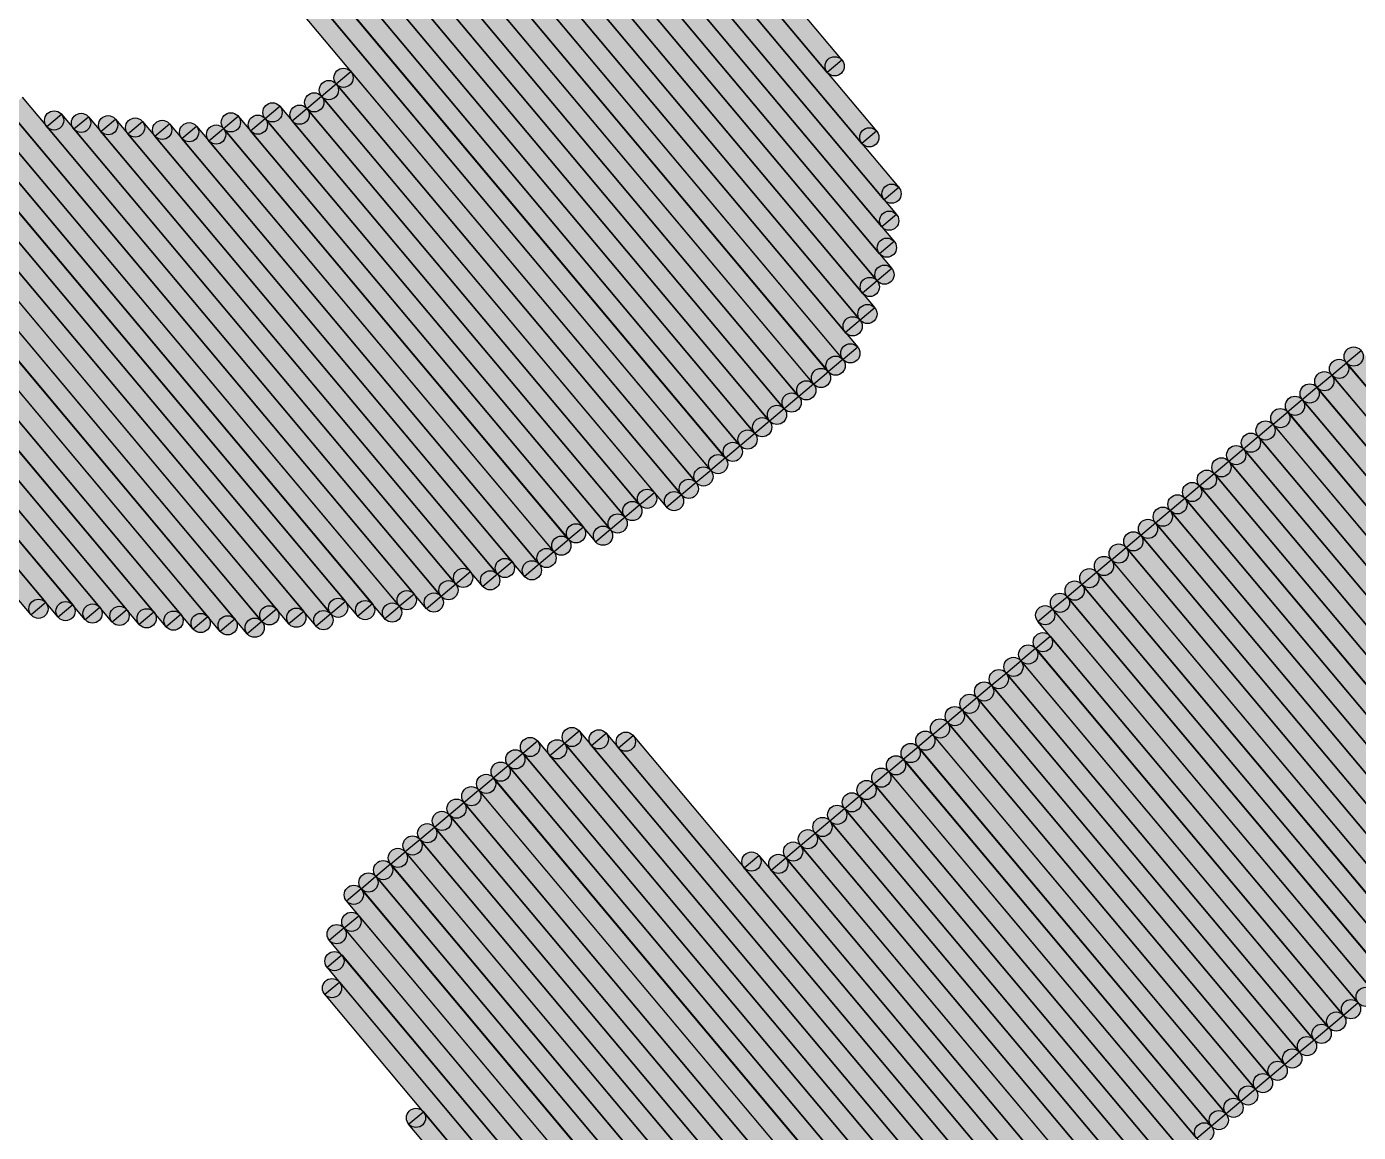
# Model space of a CAD drawing. Header units: millimetres. Extents: x -4 to 157, y -60 to 103.
# Drawn here: x 114.248 to 116.855, y -18.412 to -16.246 of the extents above; entities that cross this region are included whole.
import ezdxf

# ---------------------------------------------------------------- set-up
doc = ezdxf.new("R2010")
doc.units = ezdxf.units.MM
doc.layers.add('BottomSolder', color=6, linetype='Continuous', true_color=0xff00ff)
doc.layers.add('KeepOutLayer', color=6, linetype='Continuous', true_color=0xff00ff)

msp = doc.modelspace()

# ---------------------------------------------------------------- hatches: boundary and pattern name
at = {"layer": 'BottomSolder', "true_color": 0xff00ff}
for points in [[(113.9096, -14.0647), (113.9384, -14.0405), (115.8441, -16.312), (115.8154, -16.3361)], [(113.8807, -14.0888), (113.9094, -14.0646), (115.9119, -16.4511), (115.8832, -16.4753)], [(113.852, -14.1129), (113.8808, -14.0887), (115.9555, -16.5616), (115.9267, -16.5857)], [(113.8232, -14.137), (113.852, -14.1129), (115.9509, -16.6144), (115.9221, -16.6386)], [(113.7945, -14.1612), (113.8233, -14.1371), (115.9463, -16.6672), (115.9176, -16.6913)], [(113.7657, -14.1853), (113.7945, -14.1612), (115.9416, -16.7202), (115.9128, -16.7443)], [(113.7369, -14.2095), (113.7657, -14.1853), (115.9128, -16.7442), (115.8841, -16.7683)], [(113.7082, -14.2336), (113.7369, -14.2095), (115.9083, -16.797), (115.8795, -16.8212)], [(113.6795, -14.2579), (113.7082, -14.2338), (115.8794, -16.8211), (115.8507, -16.8453)], [(113.6219, -14.3059), (113.6506, -14.2818), (115.846, -16.8983), (115.8173, -16.9224)], [(113.6506, -14.2819), (113.6794, -14.2578), (115.8749, -16.8742), (115.8461, -16.8983)], [(113.5932, -14.3301), (113.6219, -14.3059), (115.8174, -16.9223), (115.7887, -16.9464)], [(113.5644, -14.3543), (113.5931, -14.3302), (115.7886, -16.9465), (115.7599, -16.9706)], [(113.5356, -14.3782), (113.5644, -14.3541), (115.7598, -16.9706), (115.7311, -16.9947)], [(113.5069, -14.4024), (113.5356, -14.3783), (115.7311, -16.9947), (115.7024, -17.0188)], [(113.4781, -14.4265), (113.5069, -14.4024), (115.7023, -17.019), (115.6736, -17.0431)], [(113.4736, -14.4795), (113.5024, -14.4553), (115.6736, -17.043), (115.6449, -17.0671)], [(113.0674, -15.1633), (113.0961, -15.1391), (114.9779, -17.3818), (114.9491, -17.4059)], [(113.0387, -15.1874), (113.0674, -15.1633), (114.9251, -17.3771), (114.8963, -17.4012)], [(113.0341, -15.2402), (113.0629, -15.2161), (114.8723, -17.3725), (114.8435, -17.3966)], [(113.0293, -15.2931), (113.058, -15.2689), (114.8434, -17.3967), (114.8147, -17.4208)], [(113.0006, -15.3172), (113.0294, -15.2931), (114.7905, -17.3919), (114.7617, -17.416)], [(112.996, -15.3701), (113.0248, -15.346), (114.7376, -17.3873), (114.7089, -17.4114)], [(112.9913, -15.423), (113.0201, -15.3988), (114.7089, -17.4116), (114.6802, -17.4357)], [(112.9867, -15.4758), (113.0155, -15.4517), (114.6559, -17.4069), (114.6272, -17.431)], [(112.9822, -15.5288), (113.011, -15.5046), (114.6031, -17.4023), (114.5744, -17.4264)], [(112.9774, -15.5816), (113.0062, -15.5575), (114.5502, -17.3976), (114.5214, -17.4218)], [(112.9728, -15.6345), (113.0016, -15.6104), (114.4974, -17.393), (114.4687, -17.4171)], [(112.9683, -15.6874), (112.9971, -15.6632), (114.4444, -17.3884), (114.4157, -17.4125)], [(114.4581, -15.7112), (114.4869, -15.687), (115.6447, -17.0671), (115.6159, -17.0913)], [(112.9636, -15.7403), (112.9924, -15.7162), (114.3917, -17.3838), (114.3629, -17.4079)], [(112.9589, -15.7931), (112.9877, -15.769), (114.3388, -17.3791), (114.31, -17.4032)], [(112.9544, -15.8459), (112.9831, -15.8218), (114.2858, -17.3744), (114.257, -17.3985)], [(114.6465, -15.994), (114.6752, -15.9699), (115.6161, -17.0911), (115.5874, -17.1152)], [(114.7866, -16.2195), (114.8154, -16.1953), (115.5873, -17.1154), (115.5586, -17.1395)], [(114.8542, -16.3586), (114.883, -16.3345), (115.5586, -17.1395), (115.5298, -17.1636)], [(114.1335, -16.3754), (114.1622, -16.3512), (115.0065, -17.3576), (114.9778, -17.3817)], [(114.8255, -16.3827), (114.8543, -16.3585), (115.5297, -17.1636), (115.501, -17.1877)], [(114.2107, -16.4089), (114.2395, -16.3847), (115.0596, -17.3622), (115.0308, -17.3863)], [(114.7968, -16.4068), (114.8255, -16.3827), (115.477, -17.1591), (115.4482, -17.1832)], [(114.2876, -16.4422), (114.3163, -16.4181), (115.0882, -17.3381), (115.0595, -17.3622)], [(114.7151, -16.4263), (114.7439, -16.4022), (115.4194, -17.2073), (115.3907, -17.2314)], [(114.7681, -16.431), (114.7969, -16.4069), (115.4482, -17.1831), (115.4195, -17.2072)], [(114.3404, -16.4468), (114.3691, -16.4227), (115.117, -17.314), (115.0882, -17.3381)], [(114.3933, -16.4515), (114.4221, -16.4274), (115.1699, -17.3187), (115.1411, -17.3428)], [(114.4461, -16.4561), (114.4749, -16.432), (115.1987, -17.2945), (115.17, -17.3187)], [(114.4991, -16.4607), (114.5278, -16.4365), (115.2515, -17.299), (115.2228, -17.3231)], [(114.5519, -16.4653), (114.5807, -16.4411), (115.2802, -17.275), (115.2514, -17.2991)], [(114.6047, -16.4699), (114.6335, -16.4457), (115.3092, -17.2508), (115.2805, -17.275)], [(114.6336, -16.446), (114.6624, -16.4218), (115.3379, -17.2267), (115.3091, -17.2508)], [(114.6866, -16.4505), (114.7153, -16.4264), (115.3907, -17.2313), (115.362, -17.2555)], [(116.8312, -16.9045), (116.86, -16.8804), (117.4873, -17.6278), (117.4586, -17.6519)], [(116.8026, -16.9287), (116.8314, -16.9046), (117.4586, -17.652), (117.4299, -17.6762)], [(116.7738, -16.9529), (116.8026, -16.9287), (117.4297, -17.6761), (117.4009, -17.7003)], [(116.7451, -16.9768), (116.7738, -16.9527), (117.401, -17.7002), (117.3723, -17.7243)], [(116.7163, -17.001), (116.7451, -16.9769), (117.3722, -17.7244), (117.3435, -17.7485)], [(116.6877, -17.0252), (116.7164, -17.0011), (117.3436, -17.7486), (117.3148, -17.7727)], [(116.6588, -17.0493), (116.6875, -17.0252), (117.3149, -17.7727), (117.2861, -17.7969)], [(116.63, -17.0733), (116.6587, -17.0492), (117.286, -17.7968), (117.2573, -17.8209)], [(116.5724, -17.1216), (116.6012, -17.0974), (117.2285, -17.8451), (117.1997, -17.8692)], [(116.6013, -17.0976), (116.6301, -17.0735), (117.2573, -17.8209), (117.2286, -17.845)], [(116.5438, -17.1458), (116.5726, -17.1216), (117.1998, -17.8692), (117.171, -17.8934)], [(116.515, -17.1699), (116.5438, -17.1457), (117.1711, -17.8934), (117.1423, -17.9176)], [(116.4864, -17.194), (116.5151, -17.1698), (117.1423, -17.9174), (117.1136, -17.9416)], [(116.4575, -17.2182), (116.4862, -17.1941), (117.1136, -17.9414), (117.0848, -17.9656)], [(116.4287, -17.2422), (116.4574, -17.2181), (117.0849, -17.9657), (117.0561, -17.9898)], [(116.4, -17.2664), (116.4288, -17.2423), (117.0561, -17.9899), (117.0273, -18.0141)], [(116.3713, -17.2905), (116.4, -17.2664), (117.0272, -18.014), (116.9985, -18.0381)], [(116.3425, -17.3146), (116.3712, -17.2905), (116.9985, -18.038), (116.9698, -18.0622)], [(116.3137, -17.3388), (116.3424, -17.3147), (116.9698, -18.0621), (116.941, -18.0862)], [(116.285, -17.363), (116.3138, -17.3389), (116.941, -18.0863), (116.9122, -18.1104)], [(116.2563, -17.3869), (116.2851, -17.3628), (116.9123, -18.1105), (116.8835, -18.1346)], [(116.2274, -17.4111), (116.2562, -17.387), (116.8836, -18.1346), (116.8549, -18.1588)], [(116.2228, -17.4641), (116.2516, -17.4399), (116.8547, -18.1586), (116.8259, -18.1828)], [(116.1653, -17.5123), (116.1941, -17.4882), (116.7972, -18.207), (116.7684, -18.2311)], [(116.1942, -17.4881), (116.223, -17.4639), (116.8259, -18.1828), (116.7971, -18.207)], [(116.1366, -17.5364), (116.1654, -17.5123), (116.7685, -18.2311), (116.7398, -18.2552)], [(116.1079, -17.5604), (116.1367, -17.5363), (116.7398, -18.2551), (116.7111, -18.2793)], [(116.0792, -17.5847), (116.1079, -17.5605), (116.7111, -18.2793), (116.6824, -18.3034)], [(116.0504, -17.6087), (116.0792, -17.5846), (116.6824, -18.3034), (116.6536, -18.3276)], [(116.0216, -17.633), (116.0503, -17.6088), (116.6535, -18.3276), (116.6248, -18.3517)], [(115.2192, -17.6692), (115.2479, -17.6451), (116.8161, -19.514), (116.7874, -19.5382)], [(115.3008, -17.6498), (115.3295, -17.6256), (116.8737, -19.4657), (116.845, -19.4898)], [(115.3536, -17.6543), (115.3824, -17.6302), (116.9024, -19.4417), (116.8736, -19.4658)], [(115.4066, -17.659), (115.4353, -17.6349), (116.9068, -19.3887), (116.8781, -19.4129)], [(115.9928, -17.657), (116.0215, -17.6329), (116.6248, -18.3517), (116.596, -18.3758)], [(115.1905, -17.6935), (115.2192, -17.6693), (116.7875, -19.5382), (116.7587, -19.5623)], [(115.2721, -17.6738), (115.3008, -17.6496), (116.845, -19.4899), (116.8162, -19.514)], [(115.9641, -17.6812), (115.9929, -17.657), (116.596, -18.3758), (116.5672, -18.4)], [(115.1616, -17.7175), (115.1904, -17.6934), (116.7586, -19.5622), (116.7299, -19.5864)], [(115.9355, -17.7053), (115.9642, -17.6811), (116.5672, -18.3999), (116.5385, -18.4241)], [(115.1331, -17.7416), (115.1619, -17.7174), (116.73, -19.5864), (116.7013, -19.6105)], [(115.9067, -17.7293), (115.9354, -17.7051), (116.5385, -18.424), (116.5097, -18.4482)], [(115.1042, -17.7657), (115.1329, -17.7416), (116.7011, -19.6105), (116.6724, -19.6347)], [(115.8778, -17.7536), (115.9065, -17.7294), (116.5098, -18.4482), (116.4811, -18.4723)], [(115.0753, -17.79), (115.104, -17.7658), (116.6724, -19.6345), (116.6436, -19.6586)], [(115.8491, -17.7777), (115.8779, -17.7535), (116.481, -18.4724), (116.4522, -18.4965)], [(115.0466, -17.8141), (115.0754, -17.7899), (116.6436, -19.6587), (116.6149, -19.6828)], [(115.7916, -17.8259), (115.8203, -17.8018), (116.4234, -18.5205), (116.3947, -18.5447)], [(115.8204, -17.8019), (115.8491, -17.7778), (116.4523, -18.4963), (116.4235, -18.5205)], [(115.0179, -17.8382), (115.0467, -17.814), (116.6148, -19.683), (116.5861, -19.7071)], [(115.763, -17.85), (115.7917, -17.8259), (116.3947, -18.5446), (116.3659, -18.5687)], [(114.9892, -17.8622), (115.018, -17.8381), (116.5861, -19.707), (116.5573, -19.7311)], [(115.7341, -17.8741), (115.7629, -17.85), (116.366, -18.5689), (116.3373, -18.593)], [(114.9605, -17.8864), (114.9893, -17.8623), (116.5574, -19.7311), (116.5287, -19.7552)], [(115.6525, -17.8937), (115.6813, -17.8695), (116.9116, -19.336), (116.8828, -19.3601)], [(115.7052, -17.8983), (115.734, -17.8742), (116.3613, -18.6217), (116.3326, -18.6459)], [(114.9317, -17.9104), (114.9604, -17.8863), (116.5286, -19.7553), (116.4999, -19.7794)], [(114.9028, -17.9347), (114.9316, -17.9105), (116.4999, -19.7794), (116.4711, -19.8035)], [(114.8742, -17.9587), (114.903, -17.9346), (116.4711, -19.8035), (116.4423, -19.8277)], [(114.8695, -18.0117), (114.8983, -17.9876), (116.4423, -19.8276), (116.4135, -19.8518)], [(114.8407, -18.0358), (114.8694, -18.0117), (116.4135, -19.8517), (116.3848, -19.8758)], [(114.8363, -18.0886), (114.8651, -18.0645), (116.3847, -19.8759), (116.3559, -19.9)], [(114.8316, -18.1416), (114.8603, -18.1175), (116.3562, -19.9001), (116.3274, -19.9242)], [(114.9959, -18.3957), (115.0247, -18.3715), (116.3032, -19.8954), (116.2745, -19.9195)]]:
    msp.add_hatch(color=6, dxfattribs=at).paths.add_polyline_path(points, flags=0)
h = msp.add_hatch(color=6, dxfattribs=at)
edge = h.paths.add_edge_path(flags=0)
edge.add_arc((115.8298, -16.324), 0.0188, 0, 360)
h = msp.add_hatch(color=6, dxfattribs=at)
edge = h.paths.add_edge_path(flags=0)
edge.add_arc((114.8686, -16.3465), 0.0188, 0, 360)
h = msp.add_hatch(color=6, dxfattribs=at)
edge = h.paths.add_edge_path(flags=0)
edge.add_arc((114.8399, -16.3706), 0.0188, 0, 360)
h = msp.add_hatch(color=6, dxfattribs=at)
edge = h.paths.add_edge_path(flags=0)
edge.add_arc((114.8112, -16.3947), 0.0188, 0, 360)
h = msp.add_hatch(color=6, dxfattribs=at)
edge = h.paths.add_edge_path(flags=0)
edge.add_arc((114.302, -16.4301), 0.0188, 0, 360)
h = msp.add_hatch(color=6, dxfattribs=at)
edge = h.paths.add_edge_path(flags=0)
edge.add_arc((114.3548, -16.4348), 0.0188, 0, 360)
h = msp.add_hatch(color=6, dxfattribs=at)
edge = h.paths.add_edge_path(flags=0)
edge.add_arc((114.4077, -16.4395), 0.0188, 0, 360)
h = msp.add_hatch(color=6, dxfattribs=at)
edge = h.paths.add_edge_path(flags=0)
edge.add_arc((114.648, -16.4339), 0.0188, 0, 360)
h = msp.add_hatch(color=6, dxfattribs=at)
edge = h.paths.add_edge_path(flags=0)
edge.add_arc((114.7009, -16.4384), 0.0188, 0, 360)
h = msp.add_hatch(color=6, dxfattribs=at)
edge = h.paths.add_edge_path(flags=0)
edge.add_arc((114.7295, -16.4143), 0.0188, 0, 360)
h = msp.add_hatch(color=6, dxfattribs=at)
edge = h.paths.add_edge_path(flags=0)
edge.add_arc((114.7825, -16.4189), 0.0188, 0, 360)
h = msp.add_hatch(color=6, dxfattribs=at)
edge = h.paths.add_edge_path(flags=0)
edge.add_arc((114.4605, -16.444), 0.0188, 0, 360)
h = msp.add_hatch(color=6, dxfattribs=at)
edge = h.paths.add_edge_path(flags=0)
edge.add_arc((114.5135, -16.4486), 0.0188, 0, 360)
h = msp.add_hatch(color=6, dxfattribs=at)
edge = h.paths.add_edge_path(flags=0)
edge.add_arc((114.5663, -16.4532), 0.0188, 0, 360)
h = msp.add_hatch(color=6, dxfattribs=at)
edge = h.paths.add_edge_path(flags=0)
edge.add_arc((114.6191, -16.4578), 0.0188, 0, 360)
h = msp.add_hatch(color=6, dxfattribs=at)
edge = h.paths.add_edge_path(flags=0)
edge.add_arc((115.8976, -16.4632), 0.0188, 0, 360)
h = msp.add_hatch(color=6, dxfattribs=at)
edge = h.paths.add_edge_path(flags=0)
edge.add_arc((115.9411, -16.5736), 0.0188, 0, 360)
h = msp.add_hatch(color=6, dxfattribs=at)
edge = h.paths.add_edge_path(flags=0)
edge.add_arc((115.9365, -16.6265), 0.0188, 0, 360)
h = msp.add_hatch(color=6, dxfattribs=at)
edge = h.paths.add_edge_path(flags=0)
edge.add_arc((115.932, -16.6793), 0.0188, 0, 360)
h = msp.add_hatch(color=6, dxfattribs=at)
edge = h.paths.add_edge_path(flags=0)
edge.add_arc((115.9272, -16.7322), 0.0188, 0, 360)
h = msp.add_hatch(color=6, dxfattribs=at)
edge = h.paths.add_edge_path(flags=0)
edge.add_arc((115.8985, -16.7562), 0.0188, 0, 360)
h = msp.add_hatch(color=6, dxfattribs=at)
edge = h.paths.add_edge_path(flags=0)
edge.add_arc((115.8939, -16.8091), 0.0188, 0, 360)
h = msp.add_hatch(color=6, dxfattribs=at)
edge = h.paths.add_edge_path(flags=0)
edge.add_arc((115.865, -16.8332), 0.0188, 0, 360)
h = msp.add_hatch(color=6, dxfattribs=at)
edge = h.paths.add_edge_path(flags=0)
edge.add_arc((115.8605, -16.8862), 0.0188, 0, 360)
h = msp.add_hatch(color=6, dxfattribs=at)
edge = h.paths.add_edge_path(flags=0)
edge.add_arc((116.8456, -16.8925), 0.0188, 0, 360)
h = msp.add_hatch(color=6, dxfattribs=at)
edge = h.paths.add_edge_path(flags=0)
edge.add_arc((115.803, -16.9344), 0.0188, 0, 360)
h = msp.add_hatch(color=6, dxfattribs=at)
edge = h.paths.add_edge_path(flags=0)
edge.add_arc((115.8316, -16.9103), 0.0188, 0, 360)
h = msp.add_hatch(color=6, dxfattribs=at)
edge = h.paths.add_edge_path(flags=0)
edge.add_arc((116.817, -16.9166), 0.0188, 0, 360)
h = msp.add_hatch(color=6, dxfattribs=at)
edge = h.paths.add_edge_path(flags=0)
edge.add_arc((115.7742, -16.9586), 0.0188, 0, 360)
h = msp.add_hatch(color=6, dxfattribs=at)
edge = h.paths.add_edge_path(flags=0)
edge.add_arc((116.7882, -16.9408), 0.0188, 0, 360)
h = msp.add_hatch(color=6, dxfattribs=at)
edge = h.paths.add_edge_path(flags=0)
edge.add_arc((115.7455, -16.9826), 0.0188, 0, 360)
h = msp.add_hatch(color=6, dxfattribs=at)
edge = h.paths.add_edge_path(flags=0)
edge.add_arc((116.7595, -16.9647), 0.0188, 0, 360)
h = msp.add_hatch(color=6, dxfattribs=at)
edge = h.paths.add_edge_path(flags=0)
edge.add_arc((115.7168, -17.0068), 0.0188, 0, 360)
h = msp.add_hatch(color=6, dxfattribs=at)
edge = h.paths.add_edge_path(flags=0)
edge.add_arc((116.702, -17.0131), 0.0188, 0, 360)
h = msp.add_hatch(color=6, dxfattribs=at)
edge = h.paths.add_edge_path(flags=0)
edge.add_arc((116.7307, -16.9889), 0.0188, 0, 360)
h = msp.add_hatch(color=6, dxfattribs=at)
edge = h.paths.add_edge_path(flags=0)
edge.add_arc((115.688, -17.031), 0.0188, 0, 360)
h = msp.add_hatch(color=6, dxfattribs=at)
edge = h.paths.add_edge_path(flags=0)
edge.add_arc((116.6731, -17.0372), 0.0188, 0, 360)
h = msp.add_hatch(color=6, dxfattribs=at)
edge = h.paths.add_edge_path(flags=0)
edge.add_arc((115.6593, -17.055), 0.0188, 0, 360)
h = msp.add_hatch(color=6, dxfattribs=at)
edge = h.paths.add_edge_path(flags=0)
edge.add_arc((116.6444, -17.0613), 0.0188, 0, 360)
h = msp.add_hatch(color=6, dxfattribs=at)
edge = h.paths.add_edge_path(flags=0)
edge.add_arc((115.6303, -17.0792), 0.0188, 0, 360)
h = msp.add_hatch(color=6, dxfattribs=at)
edge = h.paths.add_edge_path(flags=0)
edge.add_arc((116.6157, -17.0855), 0.0188, 0, 360)
h = msp.add_hatch(color=6, dxfattribs=at)
edge = h.paths.add_edge_path(flags=0)
edge.add_arc((115.6017, -17.1031), 0.0188, 0, 360)
h = msp.add_hatch(color=6, dxfattribs=at)
edge = h.paths.add_edge_path(flags=0)
edge.add_arc((116.5868, -17.1095), 0.0188, 0, 360)
h = msp.add_hatch(color=6, dxfattribs=at)
edge = h.paths.add_edge_path(flags=0)
edge.add_arc((115.573, -17.1274), 0.0188, 0, 360)
h = msp.add_hatch(color=6, dxfattribs=at)
edge = h.paths.add_edge_path(flags=0)
edge.add_arc((116.5582, -17.1337), 0.0188, 0, 360)
h = msp.add_hatch(color=6, dxfattribs=at)
edge = h.paths.add_edge_path(flags=0)
edge.add_arc((115.5442, -17.1516), 0.0188, 0, 360)
h = msp.add_hatch(color=6, dxfattribs=at)
edge = h.paths.add_edge_path(flags=0)
edge.add_arc((116.5294, -17.1578), 0.0188, 0, 360)
h = msp.add_hatch(color=6, dxfattribs=at)
edge = h.paths.add_edge_path(flags=0)
edge.add_arc((115.4338, -17.1951), 0.0188, 0, 360)
h = msp.add_hatch(color=6, dxfattribs=at)
edge = h.paths.add_edge_path(flags=0)
edge.add_arc((115.4626, -17.1711), 0.0188, 0, 360)
h = msp.add_hatch(color=6, dxfattribs=at)
edge = h.paths.add_edge_path(flags=0)
edge.add_arc((115.5154, -17.1757), 0.0188, 0, 360)
h = msp.add_hatch(color=6, dxfattribs=at)
edge = h.paths.add_edge_path(flags=0)
edge.add_arc((116.5007, -17.1819), 0.0188, 0, 360)
h = msp.add_hatch(color=6, dxfattribs=at)
edge = h.paths.add_edge_path(flags=0)
edge.add_arc((115.4051, -17.2193), 0.0188, 0, 360)
h = msp.add_hatch(color=6, dxfattribs=at)
edge = h.paths.add_edge_path(flags=0)
edge.add_arc((116.4719, -17.2062), 0.0188, 0, 360)
h = msp.add_hatch(color=6, dxfattribs=at)
edge = h.paths.add_edge_path(flags=0)
edge.add_arc((115.3235, -17.2388), 0.0188, 0, 360)
h = msp.add_hatch(color=6, dxfattribs=at)
edge = h.paths.add_edge_path(flags=0)
edge.add_arc((115.3763, -17.2434), 0.0188, 0, 360)
h = msp.add_hatch(color=6, dxfattribs=at)
edge = h.paths.add_edge_path(flags=0)
edge.add_arc((116.443, -17.2301), 0.0188, 0, 360)
h = msp.add_hatch(color=6, dxfattribs=at)
edge = h.paths.add_edge_path(flags=0)
edge.add_arc((115.2948, -17.2629), 0.0188, 0, 360)
h = msp.add_hatch(color=6, dxfattribs=at)
edge = h.paths.add_edge_path(flags=0)
edge.add_arc((116.4144, -17.2544), 0.0188, 0, 360)
h = msp.add_hatch(color=6, dxfattribs=at)
edge = h.paths.add_edge_path(flags=0)
edge.add_arc((115.2658, -17.2871), 0.0188, 0, 360)
h = msp.add_hatch(color=6, dxfattribs=at)
edge = h.paths.add_edge_path(flags=0)
edge.add_arc((116.3856, -17.2784), 0.0188, 0, 360)
h = msp.add_hatch(color=6, dxfattribs=at)
edge = h.paths.add_edge_path(flags=0)
edge.add_arc((115.1026, -17.326), 0.0188, 0, 360)
h = msp.add_hatch(color=6, dxfattribs=at)
edge = h.paths.add_edge_path(flags=0)
edge.add_arc((115.1843, -17.3066), 0.0188, 0, 360)
h = msp.add_hatch(color=6, dxfattribs=at)
edge = h.paths.add_edge_path(flags=0)
edge.add_arc((115.2371, -17.3111), 0.0188, 0, 360)
h = msp.add_hatch(color=6, dxfattribs=at)
edge = h.paths.add_edge_path(flags=0)
edge.add_arc((116.3568, -17.3026), 0.0188, 0, 360)
h = msp.add_hatch(color=6, dxfattribs=at)
edge = h.paths.add_edge_path(flags=0)
edge.add_arc((115.0738, -17.3501), 0.0188, 0, 360)
h = msp.add_hatch(color=6, dxfattribs=at)
edge = h.paths.add_edge_path(flags=0)
edge.add_arc((115.1555, -17.3308), 0.0188, 0, 360)
h = msp.add_hatch(color=6, dxfattribs=at)
edge = h.paths.add_edge_path(flags=0)
edge.add_arc((116.2994, -17.3509), 0.0188, 0, 360)
h = msp.add_hatch(color=6, dxfattribs=at)
edge = h.paths.add_edge_path(flags=0)
edge.add_arc((116.3281, -17.3267), 0.0188, 0, 360)
h = msp.add_hatch(color=6, dxfattribs=at)
edge = h.paths.add_edge_path(flags=0)
edge.add_arc((114.9922, -17.3697), 0.0188, 0, 360)
h = msp.add_hatch(color=6, dxfattribs=at)
edge = h.paths.add_edge_path(flags=0)
edge.add_arc((115.0452, -17.3743), 0.0188, 0, 360)
h = msp.add_hatch(color=6, dxfattribs=at)
edge = h.paths.add_edge_path(flags=0)
edge.add_arc((116.2707, -17.3748), 0.0188, 0, 360)
h = msp.add_hatch(color=6, dxfattribs=at)
edge = h.paths.add_edge_path(flags=0)
edge.add_arc((114.2714, -17.3865), 0.0188, 0, 360)
h = msp.add_hatch(color=6, dxfattribs=at)
edge = h.paths.add_edge_path(flags=0)
edge.add_arc((114.3244, -17.3911), 0.0188, 0, 360)
h = msp.add_hatch(color=6, dxfattribs=at)
edge = h.paths.add_edge_path(flags=0)
edge.add_arc((114.3773, -17.3958), 0.0188, 0, 360)
h = msp.add_hatch(color=6, dxfattribs=at)
edge = h.paths.add_edge_path(flags=0)
edge.add_arc((114.43, -17.4004), 0.0188, 0, 360)
h = msp.add_hatch(color=6, dxfattribs=at)
edge = h.paths.add_edge_path(flags=0)
edge.add_arc((114.7232, -17.3993), 0.0188, 0, 360)
h = msp.add_hatch(color=6, dxfattribs=at)
edge = h.paths.add_edge_path(flags=0)
edge.add_arc((114.7761, -17.404), 0.0188, 0, 360)
h = msp.add_hatch(color=6, dxfattribs=at)
edge = h.paths.add_edge_path(flags=0)
edge.add_arc((114.8579, -17.3846), 0.0188, 0, 360)
h = msp.add_hatch(color=6, dxfattribs=at)
edge = h.paths.add_edge_path(flags=0)
edge.add_arc((114.9107, -17.3891), 0.0188, 0, 360)
h = msp.add_hatch(color=6, dxfattribs=at)
edge = h.paths.add_edge_path(flags=0)
edge.add_arc((114.9635, -17.3939), 0.0188, 0, 360)
h = msp.add_hatch(color=6, dxfattribs=at)
edge = h.paths.add_edge_path(flags=0)
edge.add_arc((116.2418, -17.3991), 0.0188, 0, 360)
h = msp.add_hatch(color=6, dxfattribs=at)
edge = h.paths.add_edge_path(flags=0)
edge.add_arc((114.4831, -17.4051), 0.0188, 0, 360)
h = msp.add_hatch(color=6, dxfattribs=at)
edge = h.paths.add_edge_path(flags=0)
edge.add_arc((114.5358, -17.4097), 0.0188, 0, 360)
h = msp.add_hatch(color=6, dxfattribs=at)
edge = h.paths.add_edge_path(flags=0)
edge.add_arc((114.5888, -17.4144), 0.0188, 0, 360)
h = msp.add_hatch(color=6, dxfattribs=at)
edge = h.paths.add_edge_path(flags=0)
edge.add_arc((114.6416, -17.419), 0.0188, 0, 360)
h = msp.add_hatch(color=6, dxfattribs=at)
edge = h.paths.add_edge_path(flags=0)
edge.add_arc((114.6946, -17.4236), 0.0188, 0, 360)
h = msp.add_hatch(color=6, dxfattribs=at)
edge = h.paths.add_edge_path(flags=0)
edge.add_arc((114.8291, -17.4088), 0.0188, 0, 360)
h = msp.add_hatch(color=6, dxfattribs=at)
edge = h.paths.add_edge_path(flags=0)
edge.add_arc((116.2372, -17.452), 0.0188, 0, 360)
h = msp.add_hatch(color=6, dxfattribs=at)
edge = h.paths.add_edge_path(flags=0)
edge.add_arc((116.2086, -17.476), 0.0188, 0, 360)
h = msp.add_hatch(color=6, dxfattribs=at)
edge = h.paths.add_edge_path(flags=0)
edge.add_arc((116.1797, -17.5003), 0.0188, 0, 360)
h = msp.add_hatch(color=6, dxfattribs=at)
edge = h.paths.add_edge_path(flags=0)
edge.add_arc((116.151, -17.5243), 0.0188, 0, 360)
h = msp.add_hatch(color=6, dxfattribs=at)
edge = h.paths.add_edge_path(flags=0)
edge.add_arc((116.1223, -17.5484), 0.0188, 0, 360)
h = msp.add_hatch(color=6, dxfattribs=at)
edge = h.paths.add_edge_path(flags=0)
edge.add_arc((116.0936, -17.5726), 0.0188, 0, 360)
h = msp.add_hatch(color=6, dxfattribs=at)
edge = h.paths.add_edge_path(flags=0)
edge.add_arc((116.0648, -17.5967), 0.0188, 0, 360)
h = msp.add_hatch(color=6, dxfattribs=at)
edge = h.paths.add_edge_path(flags=0)
edge.add_arc((115.3152, -17.6377), 0.0188, 0, 360)
h = msp.add_hatch(color=6, dxfattribs=at)
edge = h.paths.add_edge_path(flags=0)
edge.add_arc((116.036, -17.6209), 0.0188, 0, 360)
h = msp.add_hatch(color=6, dxfattribs=at)
edge = h.paths.add_edge_path(flags=0)
edge.add_arc((115.2336, -17.6572), 0.0188, 0, 360)
h = msp.add_hatch(color=6, dxfattribs=at)
edge = h.paths.add_edge_path(flags=0)
edge.add_arc((115.2865, -17.6617), 0.0188, 0, 360)
h = msp.add_hatch(color=6, dxfattribs=at)
edge = h.paths.add_edge_path(flags=0)
edge.add_arc((115.368, -17.6423), 0.0188, 0, 360)
h = msp.add_hatch(color=6, dxfattribs=at)
edge = h.paths.add_edge_path(flags=0)
edge.add_arc((115.421, -17.6469), 0.0188, 0, 360)
h = msp.add_hatch(color=6, dxfattribs=at)
edge = h.paths.add_edge_path(flags=0)
edge.add_arc((116.0072, -17.6449), 0.0188, 0, 360)
h = msp.add_hatch(color=6, dxfattribs=at)
edge = h.paths.add_edge_path(flags=0)
edge.add_arc((115.2048, -17.6814), 0.0188, 0, 360)
h = msp.add_hatch(color=6, dxfattribs=at)
edge = h.paths.add_edge_path(flags=0)
edge.add_arc((115.9785, -17.6691), 0.0188, 0, 360)
h = msp.add_hatch(color=6, dxfattribs=at)
edge = h.paths.add_edge_path(flags=0)
edge.add_arc((115.176, -17.7054), 0.0188, 0, 360)
h = msp.add_hatch(color=6, dxfattribs=at)
edge = h.paths.add_edge_path(flags=0)
edge.add_arc((115.9498, -17.6932), 0.0188, 0, 360)
h = msp.add_hatch(color=6, dxfattribs=at)
edge = h.paths.add_edge_path(flags=0)
edge.add_arc((115.1475, -17.7295), 0.0188, 0, 360)
h = msp.add_hatch(color=6, dxfattribs=at)
edge = h.paths.add_edge_path(flags=0)
edge.add_arc((115.8922, -17.7415), 0.0188, 0, 360)
h = msp.add_hatch(color=6, dxfattribs=at)
edge = h.paths.add_edge_path(flags=0)
edge.add_arc((115.921, -17.7172), 0.0188, 0, 360)
h = msp.add_hatch(color=6, dxfattribs=at)
edge = h.paths.add_edge_path(flags=0)
edge.add_arc((115.1186, -17.7536), 0.0188, 0, 360)
h = msp.add_hatch(color=6, dxfattribs=at)
edge = h.paths.add_edge_path(flags=0)
edge.add_arc((115.8635, -17.7656), 0.0188, 0, 360)
h = msp.add_hatch(color=6, dxfattribs=at)
edge = h.paths.add_edge_path(flags=0)
edge.add_arc((115.0897, -17.7779), 0.0188, 0, 360)
h = msp.add_hatch(color=6, dxfattribs=at)
edge = h.paths.add_edge_path(flags=0)
edge.add_arc((115.8348, -17.7899), 0.0188, 0, 360)
h = msp.add_hatch(color=6, dxfattribs=at)
edge = h.paths.add_edge_path(flags=0)
edge.add_arc((115.061, -17.802), 0.0188, 0, 360)
h = msp.add_hatch(color=6, dxfattribs=at)
edge = h.paths.add_edge_path(flags=0)
edge.add_arc((115.8059, -17.8138), 0.0188, 0, 360)
h = msp.add_hatch(color=6, dxfattribs=at)
edge = h.paths.add_edge_path(flags=0)
edge.add_arc((115.0323, -17.8261), 0.0188, 0, 360)
h = msp.add_hatch(color=6, dxfattribs=at)
edge = h.paths.add_edge_path(flags=0)
edge.add_arc((115.7773, -17.8379), 0.0188, 0, 360)
h = msp.add_hatch(color=6, dxfattribs=at)
edge = h.paths.add_edge_path(flags=0)
edge.add_arc((115.0036, -17.8501), 0.0188, 0, 360)
h = msp.add_hatch(color=6, dxfattribs=at)
edge = h.paths.add_edge_path(flags=0)
edge.add_arc((115.7485, -17.862), 0.0188, 0, 360)
h = msp.add_hatch(color=6, dxfattribs=at)
edge = h.paths.add_edge_path(flags=0)
edge.add_arc((114.946, -17.8984), 0.0188, 0, 360)
h = msp.add_hatch(color=6, dxfattribs=at)
edge = h.paths.add_edge_path(flags=0)
edge.add_arc((114.9749, -17.8744), 0.0188, 0, 360)
h = msp.add_hatch(color=6, dxfattribs=at)
edge = h.paths.add_edge_path(flags=0)
edge.add_arc((115.6669, -17.8816), 0.0188, 0, 360)
h = msp.add_hatch(color=6, dxfattribs=at)
edge = h.paths.add_edge_path(flags=0)
edge.add_arc((115.7196, -17.8862), 0.0188, 0, 360)
h = msp.add_hatch(color=6, dxfattribs=at)
edge = h.paths.add_edge_path(flags=0)
edge.add_arc((114.9172, -17.9226), 0.0188, 0, 360)
h = msp.add_hatch(color=6, dxfattribs=at)
edge = h.paths.add_edge_path(flags=0)
edge.add_arc((114.8886, -17.9467), 0.0188, 0, 360)
h = msp.add_hatch(color=6, dxfattribs=at)
edge = h.paths.add_edge_path(flags=0)
edge.add_arc((114.8839, -17.9996), 0.0188, 0, 360)
h = msp.add_hatch(color=6, dxfattribs=at)
edge = h.paths.add_edge_path(flags=0)
edge.add_arc((114.8551, -18.0238), 0.0188, 0, 360)
h = msp.add_hatch(color=6, dxfattribs=at)
edge = h.paths.add_edge_path(flags=0)
edge.add_arc((114.8507, -18.0766), 0.0188, 0, 360)
h = msp.add_hatch(color=6, dxfattribs=at)
edge = h.paths.add_edge_path(flags=0)
edge.add_arc((114.8459, -18.1295), 0.0188, 0, 360)
h = msp.add_hatch(color=6, dxfattribs=at)
edge = h.paths.add_edge_path(flags=0)
edge.add_arc((116.8692, -18.1467), 0.0188, 0, 360)
h = msp.add_hatch(color=6, dxfattribs=at)
edge = h.paths.add_edge_path(flags=0)
edge.add_arc((116.8403, -18.1707), 0.0188, 0, 360)
h = msp.add_hatch(color=6, dxfattribs=at)
edge = h.paths.add_edge_path(flags=0)
edge.add_arc((116.8115, -18.1949), 0.0188, 0, 360)
h = msp.add_hatch(color=6, dxfattribs=at)
edge = h.paths.add_edge_path(flags=0)
edge.add_arc((116.7828, -18.219), 0.0188, 0, 360)
h = msp.add_hatch(color=6, dxfattribs=at)
edge = h.paths.add_edge_path(flags=0)
edge.add_arc((116.7542, -18.2431), 0.0188, 0, 360)
h = msp.add_hatch(color=6, dxfattribs=at)
edge = h.paths.add_edge_path(flags=0)
edge.add_arc((116.7254, -18.2672), 0.0188, 0, 360)
h = msp.add_hatch(color=6, dxfattribs=at)
edge = h.paths.add_edge_path(flags=0)
edge.add_arc((116.668, -18.3155), 0.0188, 0, 360)
h = msp.add_hatch(color=6, dxfattribs=at)
edge = h.paths.add_edge_path(flags=0)
edge.add_arc((116.6967, -18.2914), 0.0188, 0, 360)
h = msp.add_hatch(color=6, dxfattribs=at)
edge = h.paths.add_edge_path(flags=0)
edge.add_arc((116.6391, -18.3396), 0.0188, 0, 360)
h = msp.add_hatch(color=6, dxfattribs=at)
edge = h.paths.add_edge_path(flags=0)
edge.add_arc((116.6104, -18.3638), 0.0188, 0, 360)
h = msp.add_hatch(color=6, dxfattribs=at)
edge = h.paths.add_edge_path(flags=0)
edge.add_arc((115.0103, -18.3836), 0.0188, 0, 360)
h = msp.add_hatch(color=6, dxfattribs=at)
edge = h.paths.add_edge_path(flags=0)
edge.add_arc((116.5816, -18.3879), 0.0188, 0, 360)
h = msp.add_hatch(color=6, dxfattribs=at)
edge = h.paths.add_edge_path(flags=0)
edge.add_arc((116.5529, -18.412), 0.0188, 0, 360)

# ---------------------------------------------------------------- linework, layer by layer
at = {"layer": 'BottomSolder', "color": 6, "true_color": 0xff00ff}
for p, q in [((113.9384, -14.0405), (115.8441, -16.312)), ((113.9094, -14.0646), (115.9119, -16.4511)), ((115.8154, -16.3361), (113.9096, -14.0647)), ((115.8832, -16.4753), (113.8807, -14.0888)), ((113.8808, -14.0887), (115.9555, -16.5616)), ((115.9267, -16.5857), (113.852, -14.1129)), ((113.852, -14.1129), (115.9509, -16.6144)), ((115.9221, -16.6386), (113.8232, -14.137)), ((113.8233, -14.1371), (115.9463, -16.6672)), ((115.9176, -16.6913), (113.7945, -14.1612)), ((113.7945, -14.1612), (115.9416, -16.7202)), ((115.9128, -16.7443), (113.7657, -14.1853)), ((113.7657, -14.1853), (115.9128, -16.7442)), ((115.8841, -16.7683), (113.7369, -14.2095)), ((113.7369, -14.2095), (115.9083, -16.797)), ((115.8795, -16.8212), (113.7082, -14.2336)), ((113.7082, -14.2338), (115.8794, -16.8211)), ((113.6506, -14.2818), (115.846, -16.8983)), ((115.8461, -16.8983), (113.6506, -14.2819)), ((113.6794, -14.2578), (115.8749, -16.8742)), ((115.8507, -16.8453), (113.6795, -14.2579)), ((115.8173, -16.9224), (113.6219, -14.3059)), ((113.6219, -14.3059), (115.8174, -16.9223)), ((113.5931, -14.3302), (115.7886, -16.9465)), ((115.7887, -16.9464), (113.5932, -14.3301)), ((113.5644, -14.3541), (115.7598, -16.9706)), ((115.7599, -16.9706), (113.5644, -14.3543)), ((115.7311, -16.9947), (113.5356, -14.3782)), ((113.5356, -14.3783), (115.7311, -16.9947)), ((115.7024, -17.0188), (113.5069, -14.4024)), ((113.5069, -14.4024), (115.7023, -17.019)), ((115.6736, -17.0431), (113.4781, -14.4265)), ((113.5024, -14.4553), (115.6736, -17.043)), ((115.6449, -17.0671), (113.4736, -14.4795)), ((113.0961, -15.1391), (114.9779, -17.3818)), ((114.9491, -17.4059), (113.0674, -15.1633)), ((113.0674, -15.1633), (114.9251, -17.3771)), ((114.8963, -17.4012), (113.0387, -15.1874)), ((113.0629, -15.2161), (114.8723, -17.3725)), ((114.8435, -17.3966), (113.0341, -15.2402)), ((113.058, -15.2689), (114.8434, -17.3967)), ((114.8147, -17.4208), (113.0293, -15.2931)), ((113.0294, -15.2931), (114.7905, -17.3919)), ((114.7617, -17.416), (113.0006, -15.3172)), ((113.0248, -15.346), (114.7376, -17.3873)), ((114.7089, -17.4114), (112.996, -15.3701)), ((113.0201, -15.3988), (114.7089, -17.4116)), ((114.6802, -17.4357), (112.9913, -15.423)), ((113.0155, -15.4517), (114.6559, -17.4069)), ((114.6272, -17.431), (112.9867, -15.4758)), ((113.011, -15.5046), (114.6031, -17.4023)), ((114.5744, -17.4264), (112.9822, -15.5288)), ((113.0062, -15.5575), (114.5502, -17.3976)), ((114.5214, -17.4218), (112.9774, -15.5816)), ((113.0016, -15.6104), (114.4974, -17.393)), ((114.4687, -17.4171), (112.9728, -15.6345)), ((112.9971, -15.6632), (114.4444, -17.3884)), ((114.4157, -17.4125), (112.9683, -15.6874)), ((114.4869, -15.687), (115.6447, -17.0671)), ((112.9924, -15.7162), (114.3917, -17.3838)), ((115.6159, -17.0913), (114.4581, -15.7112)), ((114.3629, -17.4079), (112.9636, -15.7403)), ((112.9877, -15.769), (114.3388, -17.3791)), ((114.31, -17.4032), (112.9589, -15.7931)), ((114.257, -17.3985), (112.9544, -15.8459)), ((112.9831, -15.8218), (114.2858, -17.3744)), ((114.6752, -15.9699), (115.6161, -17.0911)), ((115.5874, -17.1152), (114.6465, -15.994)), ((114.8154, -16.1953), (115.5873, -17.1154)), ((115.5586, -17.1395), (114.7866, -16.2195)), ((115.8441, -16.312), (115.8154, -16.3361)), ((114.8542, -16.3586), (114.883, -16.3345)), ((114.883, -16.3345), (115.5586, -17.1395)), ((114.1622, -16.3512), (115.0065, -17.3576)), ((114.8255, -16.3827), (114.8543, -16.3585)), ((115.5298, -17.1636), (114.8542, -16.3586)), ((114.8543, -16.3585), (115.5297, -17.1636)), ((114.9778, -17.3817), (114.1335, -16.3754)), ((114.2395, -16.3847), (115.0596, -17.3622)), ((114.7968, -16.4068), (114.8255, -16.3827)), ((115.501, -17.1877), (114.8255, -16.3827)), ((114.8255, -16.3827), (115.477, -17.1591)), ((115.0308, -17.3863), (114.2107, -16.4089)), ((114.2876, -16.4422), (114.3163, -16.4181)), ((114.3163, -16.4181), (115.0882, -17.3381)), ((114.7151, -16.4263), (114.7439, -16.4022)), ((114.7439, -16.4022), (115.4194, -17.2073)), ((114.7681, -16.431), (114.7969, -16.4069)), ((115.4482, -17.1832), (114.7968, -16.4068)), ((114.7969, -16.4069), (115.4482, -17.1831)), ((115.0595, -17.3622), (114.2876, -16.4422)), ((114.3404, -16.4468), (114.3691, -16.4227)), ((115.0882, -17.3381), (114.3404, -16.4468)), ((114.3691, -16.4227), (115.117, -17.314)), ((114.3933, -16.4515), (114.4221, -16.4274)), ((114.4221, -16.4274), (115.1699, -17.3187)), ((114.4461, -16.4561), (114.4749, -16.432)), ((114.4749, -16.432), (115.1987, -17.2945)), ((114.4991, -16.4607), (114.5278, -16.4365)), ((114.5278, -16.4365), (115.2515, -17.299)), ((114.5519, -16.4653), (114.5807, -16.4411)), ((114.5807, -16.4411), (115.2802, -17.275)), ((114.6047, -16.4699), (114.6335, -16.4457)), ((114.6335, -16.4457), (115.3092, -17.2508)), ((114.6336, -16.446), (114.6624, -16.4218)), ((115.3091, -17.2508), (114.6336, -16.446)), ((114.6624, -16.4218), (115.3379, -17.2267)), ((114.6866, -16.4505), (114.7153, -16.4264)), ((115.3907, -17.2314), (114.7151, -16.4263)), ((114.7153, -16.4264), (115.3907, -17.2313)), ((115.4195, -17.2072), (114.7681, -16.431)), ((115.1411, -17.3428), (114.3933, -16.4515)), ((115.17, -17.3187), (114.4461, -16.4561)), ((115.2228, -17.3231), (114.4991, -16.4607)), ((115.2514, -17.2991), (114.5519, -16.4653)), ((115.2805, -17.275), (114.6047, -16.4699)), ((115.362, -17.2555), (114.6866, -16.4505)), ((115.9119, -16.4511), (115.8832, -16.4753)), ((115.9555, -16.5616), (115.9267, -16.5857)), ((115.9509, -16.6144), (115.9221, -16.6386)), ((115.9463, -16.6672), (115.9176, -16.6913)), ((115.9416, -16.7202), (115.9128, -16.7443)), ((115.9128, -16.7442), (115.8841, -16.7683)), ((115.9083, -16.797), (115.8795, -16.8212)), ((115.8794, -16.8211), (115.8507, -16.8453)), ((115.8749, -16.8742), (115.8461, -16.8983)), ((116.8312, -16.9045), (116.86, -16.8804)), ((115.846, -16.8983), (115.8173, -16.9224)), ((116.8026, -16.9287), (116.8314, -16.9046)), ((117.4586, -17.6519), (116.8312, -16.9045)), ((116.8314, -16.9046), (117.4586, -17.652)), ((115.8174, -16.9223), (115.7887, -16.9464)), ((116.7738, -16.9529), (116.8026, -16.9287)), ((117.4299, -17.6762), (116.8026, -16.9287)), ((116.8026, -16.9287), (117.4297, -17.6761)), ((115.7886, -16.9465), (115.7599, -16.9706)), ((116.7451, -16.9768), (116.7738, -16.9527)), ((116.7738, -16.9527), (117.401, -17.7002)), ((117.4009, -17.7003), (116.7738, -16.9529)), ((115.7598, -16.9706), (115.7311, -16.9947)), ((116.7163, -17.001), (116.7451, -16.9769)), ((117.3723, -17.7243), (116.7451, -16.9768)), ((116.7451, -16.9769), (117.3722, -17.7244)), ((115.7023, -17.019), (115.6736, -17.0431)), ((115.7311, -16.9947), (115.7024, -17.0188)), ((116.6877, -17.0252), (116.7164, -17.0011)), ((117.3435, -17.7485), (116.7163, -17.001)), ((116.7164, -17.0011), (117.3436, -17.7486)), ((115.6736, -17.043), (115.6449, -17.0671)), ((116.6588, -17.0493), (116.6875, -17.0252)), ((116.6875, -17.0252), (117.3149, -17.7727)), ((117.3148, -17.7727), (116.6877, -17.0252)), ((115.6447, -17.0671), (115.6159, -17.0913)), ((116.63, -17.0733), (116.6587, -17.0492)), ((116.6587, -17.0492), (117.286, -17.7968)), ((117.2861, -17.7969), (116.6588, -17.0493)), ((115.6161, -17.0911), (115.5874, -17.1152)), ((116.5724, -17.1216), (116.6012, -17.0974)), ((116.6012, -17.0974), (117.2285, -17.8451)), ((116.6013, -17.0976), (116.6301, -17.0735)), ((117.2286, -17.845), (116.6013, -17.0976)), ((117.2573, -17.8209), (116.63, -17.0733)), ((116.6301, -17.0735), (117.2573, -17.8209)), ((115.5873, -17.1154), (115.5586, -17.1395)), ((116.5438, -17.1458), (116.5726, -17.1216)), ((117.1997, -17.8692), (116.5724, -17.1216)), ((116.5726, -17.1216), (117.1998, -17.8692)), ((115.5586, -17.1395), (115.5298, -17.1636)), ((116.515, -17.1699), (116.5438, -17.1457)), ((116.5438, -17.1457), (117.1711, -17.8934)), ((117.171, -17.8934), (116.5438, -17.1458)), ((115.477, -17.1591), (115.4482, -17.1832)), ((115.5297, -17.1636), (115.501, -17.1877)), ((116.4864, -17.194), (116.5151, -17.1698)), ((117.1423, -17.9176), (116.515, -17.1699)), ((116.5151, -17.1698), (117.1423, -17.9174)), ((115.4482, -17.1831), (115.4195, -17.2072)), ((116.4575, -17.2182), (116.4862, -17.1941)), ((116.4862, -17.1941), (117.1136, -17.9414)), ((117.1136, -17.9416), (116.4864, -17.194)), ((115.3379, -17.2267), (115.3091, -17.2508)), ((115.4194, -17.2073), (115.3907, -17.2314)), ((116.4287, -17.2422), (116.4574, -17.2181)), ((116.4574, -17.2181), (117.0849, -17.9657)), ((117.0848, -17.9656), (116.4575, -17.2182)), ((115.3092, -17.2508), (115.2805, -17.275)), ((115.3907, -17.2313), (115.362, -17.2555)), ((116.4, -17.2664), (116.4288, -17.2423)), ((117.0561, -17.9898), (116.4287, -17.2422)), ((116.4288, -17.2423), (117.0561, -17.9899)), ((115.2802, -17.275), (115.2514, -17.2991)), ((116.3713, -17.2905), (116.4, -17.2664)), ((117.0273, -18.0141), (116.4, -17.2664)), ((116.4, -17.2664), (117.0272, -18.014)), ((115.1987, -17.2945), (115.17, -17.3187)), ((115.2515, -17.299), (115.2228, -17.3231)), ((116.3425, -17.3146), (116.3712, -17.2905)), ((116.3712, -17.2905), (116.9985, -18.038)), ((116.9985, -18.0381), (116.3713, -17.2905)), ((115.117, -17.314), (115.0882, -17.3381)), ((115.1699, -17.3187), (115.1411, -17.3428)), ((116.3137, -17.3388), (116.3424, -17.3147)), ((116.3424, -17.3147), (116.9698, -18.0621)), ((116.9698, -18.0622), (116.3425, -17.3146)), ((115.0065, -17.3576), (114.9778, -17.3817)), ((115.0882, -17.3381), (115.0595, -17.3622)), ((116.285, -17.363), (116.3138, -17.3389)), ((116.941, -18.0862), (116.3137, -17.3388)), ((116.3138, -17.3389), (116.941, -18.0863)), ((114.2858, -17.3744), (114.257, -17.3985)), ((114.3388, -17.3791), (114.31, -17.4032)), ((114.3917, -17.3838), (114.3629, -17.4079)), ((114.8723, -17.3725), (114.8435, -17.3966)), ((114.9251, -17.3771), (114.8963, -17.4012)), ((114.9779, -17.3818), (114.9491, -17.4059)), ((115.0596, -17.3622), (115.0308, -17.3863)), ((116.2563, -17.3869), (116.2851, -17.3628)), ((116.9122, -18.1104), (116.285, -17.363)), ((116.2851, -17.3628), (116.9123, -18.1105)), ((114.4444, -17.3884), (114.4157, -17.4125)), ((114.4974, -17.393), (114.4687, -17.4171)), ((114.5502, -17.3976), (114.5214, -17.4218)), ((114.6031, -17.4023), (114.5744, -17.4264)), ((114.6559, -17.4069), (114.6272, -17.431)), ((114.7376, -17.3873), (114.7089, -17.4114)), ((114.7905, -17.3919), (114.7617, -17.416)), ((114.8434, -17.3967), (114.8147, -17.4208)), ((116.2274, -17.4111), (116.2562, -17.387)), ((116.8549, -18.1588), (116.2274, -17.4111)), ((116.2562, -17.387), (116.8836, -18.1346)), ((116.8835, -18.1346), (116.2563, -17.3869)), ((114.7089, -17.4116), (114.6802, -17.4357)), ((116.2228, -17.4641), (116.2516, -17.4399)), ((116.2516, -17.4399), (116.8547, -18.1586)), ((116.1653, -17.5123), (116.1941, -17.4882)), ((116.1941, -17.4882), (116.7972, -18.207)), ((116.1942, -17.4881), (116.223, -17.4639)), ((116.7971, -18.207), (116.1942, -17.4881)), ((116.8259, -18.1828), (116.2228, -17.4641)), ((116.223, -17.4639), (116.8259, -18.1828)), ((116.1366, -17.5364), (116.1654, -17.5123)), ((116.7684, -18.2311), (116.1653, -17.5123)), ((116.1654, -17.5123), (116.7685, -18.2311)), ((116.1079, -17.5604), (116.1367, -17.5363)), ((116.7398, -18.2552), (116.1366, -17.5364)), ((116.1367, -17.5363), (116.7398, -18.2551)), ((116.0792, -17.5847), (116.1079, -17.5605)), ((116.7111, -18.2793), (116.1079, -17.5604)), ((116.1079, -17.5605), (116.7111, -18.2793)), ((116.0504, -17.6087), (116.0792, -17.5846)), ((116.0792, -17.5846), (116.6824, -18.3034)), ((116.6824, -18.3034), (116.0792, -17.5847)), ((116.0216, -17.633), (116.0503, -17.6088)), ((116.0503, -17.6088), (116.6535, -18.3276)), ((116.6536, -18.3276), (116.0504, -17.6087)), ((115.2192, -17.6692), (115.2479, -17.6451)), ((115.2479, -17.6451), (116.8161, -19.514)), ((115.3008, -17.6498), (115.3295, -17.6256)), ((115.3295, -17.6256), (116.8737, -19.4657)), ((115.3536, -17.6543), (115.3824, -17.6302)), ((115.3824, -17.6302), (116.9024, -19.4417)), ((115.4066, -17.659), (115.4353, -17.6349)), ((115.4353, -17.6349), (116.9068, -19.3887)), ((115.9928, -17.657), (116.0215, -17.6329)), ((116.0215, -17.6329), (116.6248, -18.3517)), ((116.6248, -18.3517), (116.0216, -17.633)), ((115.1905, -17.6935), (115.2192, -17.6693)), ((116.7874, -19.5382), (115.2192, -17.6692)), ((115.2192, -17.6693), (116.7875, -19.5382)), ((115.2721, -17.6738), (115.3008, -17.6496)), ((115.3008, -17.6496), (116.845, -19.4899)), ((116.845, -19.4898), (115.3008, -17.6498)), ((116.8736, -19.4658), (115.3536, -17.6543)), ((116.8781, -19.4129), (115.4066, -17.659)), ((115.9641, -17.6812), (115.9929, -17.657)), ((116.596, -18.3758), (115.9928, -17.657)), ((115.9929, -17.657), (116.596, -18.3758)), ((115.1616, -17.7175), (115.1904, -17.6934)), ((115.1904, -17.6934), (116.7586, -19.5622)), ((116.7587, -19.5623), (115.1905, -17.6935)), ((116.8162, -19.514), (115.2721, -17.6738)), ((115.9355, -17.7053), (115.9642, -17.6811)), ((116.5672, -18.4), (115.9641, -17.6812)), ((115.9642, -17.6811), (116.5672, -18.3999)), ((115.1331, -17.7416), (115.1619, -17.7174)), ((116.7299, -19.5864), (115.1616, -17.7175)), ((115.1619, -17.7174), (116.73, -19.5864)), ((115.9067, -17.7293), (115.9354, -17.7051)), ((115.9354, -17.7051), (116.5385, -18.424)), ((116.5385, -18.4241), (115.9355, -17.7053)), ((115.1042, -17.7657), (115.1329, -17.7416)), ((115.1329, -17.7416), (116.7011, -19.6105)), ((116.7013, -19.6105), (115.1331, -17.7416)), ((115.8778, -17.7536), (115.9065, -17.7294)), ((115.9065, -17.7294), (116.5098, -18.4482)), ((116.5097, -18.4482), (115.9067, -17.7293)), ((115.0753, -17.79), (115.104, -17.7658)), ((115.104, -17.7658), (116.6724, -19.6345)), ((116.6724, -19.6347), (115.1042, -17.7657)), ((115.8491, -17.7777), (115.8779, -17.7535)), ((116.4811, -18.4723), (115.8778, -17.7536)), ((115.8779, -17.7535), (116.481, -18.4724)), ((115.0466, -17.8141), (115.0754, -17.7899)), ((116.6436, -19.6586), (115.0753, -17.79)), ((115.0754, -17.7899), (116.6436, -19.6587)), ((115.7916, -17.8259), (115.8203, -17.8018)), ((115.8203, -17.8018), (116.4234, -18.5205)), ((115.8204, -17.8019), (115.8491, -17.7778)), ((116.4235, -18.5205), (115.8204, -17.8019)), ((116.4522, -18.4965), (115.8491, -17.7777)), ((115.8491, -17.7778), (116.4523, -18.4963)), ((115.0179, -17.8382), (115.0467, -17.814)), ((116.6149, -19.6828), (115.0466, -17.8141)), ((115.0467, -17.814), (116.6148, -19.683)), ((115.763, -17.85), (115.7917, -17.8259)), ((116.3947, -18.5447), (115.7916, -17.8259)), ((115.7917, -17.8259), (116.3947, -18.5446)), ((114.9892, -17.8622), (115.018, -17.8381)), ((116.5861, -19.7071), (115.0179, -17.8382)), ((115.018, -17.8381), (116.5861, -19.707)), ((115.7341, -17.8741), (115.7629, -17.85)), ((115.7629, -17.85), (116.366, -18.5689)), ((116.3659, -18.5687), (115.763, -17.85)), ((114.9605, -17.8864), (114.9893, -17.8623)), ((116.5573, -19.7311), (114.9892, -17.8622)), ((114.9893, -17.8623), (116.5574, -19.7311)), ((115.6525, -17.8937), (115.6813, -17.8695)), ((115.6813, -17.8695), (116.9116, -19.336)), ((115.7052, -17.8983), (115.734, -17.8742)), ((115.734, -17.8742), (116.3613, -18.6217)), ((116.3373, -18.593), (115.7341, -17.8741)), ((114.9317, -17.9104), (114.9604, -17.8863)), ((114.9604, -17.8863), (116.5286, -19.7553)), ((116.5287, -19.7552), (114.9605, -17.8864)), ((116.8828, -19.3601), (115.6525, -17.8937)), ((116.3326, -18.6459), (115.7052, -17.8983)), ((114.9028, -17.9347), (114.9316, -17.9105)), ((114.9316, -17.9105), (116.4999, -19.7794)), ((116.4999, -19.7794), (114.9317, -17.9104)), ((114.8742, -17.9587), (114.903, -17.9346)), ((116.4423, -19.8277), (114.8742, -17.9587)), ((116.4711, -19.8035), (114.9028, -17.9347)), ((114.903, -17.9346), (116.4711, -19.8035)), ((114.8695, -18.0117), (114.8983, -17.9876)), ((114.8983, -17.9876), (116.4423, -19.8276)), ((114.8407, -18.0358), (114.8694, -18.0117)), ((116.3848, -19.8758), (114.8407, -18.0358)), ((114.8694, -18.0117), (116.4135, -19.8517)), ((116.4135, -19.8518), (114.8695, -18.0117)), ((114.8363, -18.0886), (114.8651, -18.0645)), ((116.3559, -19.9), (114.8363, -18.0886)), ((114.8651, -18.0645), (116.3847, -19.8759)), ((114.8316, -18.1416), (114.8603, -18.1175)), ((114.8603, -18.1175), (116.3562, -19.9001)), ((116.3274, -19.9242), (114.8316, -18.1416)), ((116.8547, -18.1586), (116.8259, -18.1828)), ((116.8259, -18.1828), (116.7971, -18.207)), ((116.7972, -18.207), (116.7684, -18.2311)), ((116.7685, -18.2311), (116.7398, -18.2552)), ((116.7398, -18.2551), (116.7111, -18.2793)), ((116.7111, -18.2793), (116.6824, -18.3034)), ((116.6824, -18.3034), (116.6536, -18.3276)), ((116.6535, -18.3276), (116.6248, -18.3517)), ((114.9959, -18.3957), (115.0247, -18.3715)), ((115.0247, -18.3715), (116.3032, -19.8954)), ((116.596, -18.3758), (116.5672, -18.4)), ((116.6248, -18.3517), (116.596, -18.3758)), ((116.2745, -19.9195), (114.9959, -18.3957)), ((116.5672, -18.3999), (116.5385, -18.4241))]:
    msp.add_line(p, q, dxfattribs=at)
at = {"layer": 'BottomSolder'}
for centre in [(115.8298, -16.324), (114.8686, -16.3465), (114.8399, -16.3706), (114.8112, -16.3947), (114.302, -16.4301), (114.3548, -16.4348), (114.4077, -16.4395), (114.648, -16.4339), (114.7009, -16.4384), (114.7295, -16.4143), (114.7825, -16.4189), (114.4605, -16.444), (114.5135, -16.4486), (114.5663, -16.4532), (114.6191, -16.4578), (115.8976, -16.4632), (115.9411, -16.5736), (115.9365, -16.6265), (115.932, -16.6793), (115.9272, -16.7322), (115.8985, -16.7562), (115.8939, -16.8091), (115.865, -16.8332), (115.8605, -16.8862), (116.8456, -16.8925), (115.803, -16.9344), (115.8316, -16.9103), (116.817, -16.9166), (115.7742, -16.9586), (116.7882, -16.9408), (115.7455, -16.9826), (116.7595, -16.9647), (115.7168, -17.0068), (116.702, -17.0131), (116.7307, -16.9889), (115.688, -17.031), (116.6731, -17.0372), (115.6593, -17.055), (116.6444, -17.0613), (115.6303, -17.0792), (116.6157, -17.0855), (115.6017, -17.1031), (116.5868, -17.1095), (115.573, -17.1274), (116.5582, -17.1337), (115.5442, -17.1516), (116.5294, -17.1578), (115.4338, -17.1951), (115.4626, -17.1711), (115.5154, -17.1757), (116.5007, -17.1819), (115.4051, -17.2193), (116.4719, -17.2062), (115.3235, -17.2388), (115.3763, -17.2434), (116.443, -17.2301), (115.2948, -17.2629), (116.4144, -17.2544), (115.2658, -17.2871), (116.3856, -17.2784), (115.1026, -17.326), (115.1843, -17.3066), (115.2371, -17.3111), (116.3568, -17.3026), (115.0738, -17.3501), (115.1555, -17.3308), (116.2994, -17.3509), (116.3281, -17.3267), (114.9922, -17.3697), (115.0452, -17.3743), (116.2707, -17.3748), (114.2714, -17.3865), (114.3244, -17.3911), (114.3773, -17.3958), (114.43, -17.4004), (114.7232, -17.3993), (114.7761, -17.404), (114.8579, -17.3846), (114.9107, -17.3891), (114.9635, -17.3939), (116.2418, -17.3991), (114.4831, -17.4051), (114.5358, -17.4097), (114.5888, -17.4144), (114.6416, -17.419), (114.6946, -17.4236), (114.8291, -17.4088), (116.2372, -17.452), (116.2086, -17.476), (116.1797, -17.5003), (116.151, -17.5243), (116.1223, -17.5484), (116.0936, -17.5726), (116.0648, -17.5967), (115.3152, -17.6377), (116.036, -17.6209), (115.2336, -17.6572), (115.2865, -17.6617), (115.368, -17.6423), (115.421, -17.6469), (116.0072, -17.6449), (115.2048, -17.6814), (115.9785, -17.6691), (115.176, -17.7054), (115.9498, -17.6932), (115.1475, -17.7295), (115.8922, -17.7415), (115.921, -17.7172), (115.1186, -17.7536), (115.8635, -17.7656), (115.0897, -17.7779), (115.8348, -17.7899), (115.061, -17.802), (115.8059, -17.8138), (115.0323, -17.8261), (115.7773, -17.8379), (115.0036, -17.8501), (115.7485, -17.862), (114.946, -17.8984), (114.9749, -17.8744), (115.6669, -17.8816), (115.7196, -17.8862), (114.9172, -17.9226), (114.8886, -17.9467), (114.8839, -17.9996), (114.8551, -18.0238), (114.8507, -18.0766), (114.8459, -18.1295), (116.8692, -18.1467), (116.8403, -18.1707), (116.8115, -18.1949), (116.7828, -18.219), (116.7542, -18.2431), (116.7254, -18.2672), (116.668, -18.3155), (116.6967, -18.2914), (116.6391, -18.3396), (116.6104, -18.3638), (115.0103, -18.3836), (116.5816, -18.3879), (116.5529, -18.412)]:
    msp.add_circle(centre, 0.0188, dxfattribs=at)
at = {"layer": 'KeepOutLayer'}
msp.add_lwpolyline([(122.2126, -14.3701, 0.8, 0.8, -0.414214), (112.3701, -24.2126, 0.8, 0.8, 0)], format="xyseb", dxfattribs=at)

doc.saveas('drawing.dxf')
